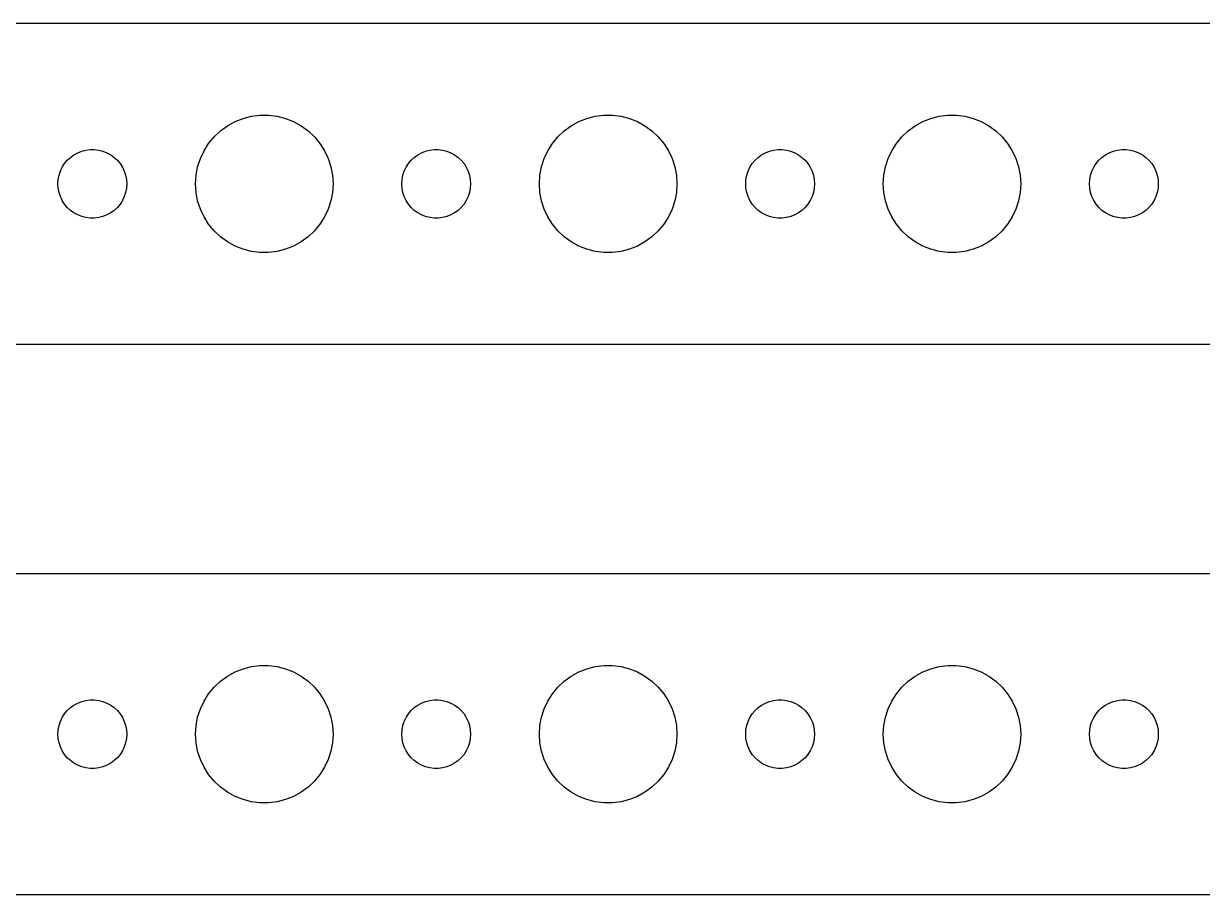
# Model space of a CAD drawing. Header units: metres. Extents: x -217 to 217, y 41 to 79.
# Drawn here: x 109.5 to 160.9, y 41 to 79 of the extents above; entities that cross this region are included whole.
import ezdxf

# ---------------------------------------------------------------- set-up
doc = ezdxf.new("R2010")
doc.units = ezdxf.units.M

msp = doc.modelspace()

# ---------------------------------------------------------------- linework, layer by layer
for p, q in [((212.314, 78.9901), (-212.314, 78.9901)), ((118.393, 74.533), (118.723, 74.7145)), ((118.723, 74.7145), (119.073, 74.8532)), ((119.073, 74.8532), (119.438, 74.9469)), ((119.438, 74.9469), (119.812, 74.9941)), ((119.812, 74.9941), (120.188, 74.9941)), ((120.188, 74.9941), (120.562, 74.9469)), ((120.562, 74.9469), (120.927, 74.8532)), ((120.927, 74.8532), (121.277, 74.7145)), ((121.277, 74.7145), (121.607, 74.533)), ((133.393, 74.533), (133.723, 74.7145)), ((133.723, 74.7145), (134.073, 74.8532)), ((134.073, 74.8532), (134.438, 74.9469)), ((134.438, 74.9469), (134.812, 74.9941)), ((134.812, 74.9941), (135.188, 74.9941)), ((135.188, 74.9941), (135.562, 74.9469)), ((135.562, 74.9469), (135.927, 74.8532)), ((135.927, 74.8532), (136.277, 74.7145)), ((136.277, 74.7145), (136.607, 74.533)), ((148.393, 74.533), (148.723, 74.7145)), ((148.723, 74.7145), (149.073, 74.8532)), ((149.073, 74.8532), (149.438, 74.9469)), ((149.438, 74.9469), (149.812, 74.9941)), ((149.812, 74.9941), (150.188, 74.9941)), ((150.188, 74.9941), (150.562, 74.9469)), ((150.562, 74.9469), (150.927, 74.8532)), ((150.927, 74.8532), (151.277, 74.7145)), ((151.277, 74.7145), (151.607, 74.533)), ((117.573, 73.7634), (117.813, 74.0536)), ((117.813, 74.0536), (118.088, 74.3115)), ((118.088, 74.3115), (118.393, 74.533)), ((121.607, 74.533), (121.912, 74.3115)), ((121.912, 74.3115), (122.187, 74.0536)), ((122.187, 74.0536), (122.427, 73.7634)), ((132.573, 73.7634), (132.813, 74.0536)), ((132.813, 74.0536), (133.088, 74.3115)), ((133.088, 74.3115), (133.393, 74.533)), ((136.607, 74.533), (136.912, 74.3115)), ((136.912, 74.3115), (137.187, 74.0536)), ((137.187, 74.0536), (137.427, 73.7634)), ((147.573, 73.7634), (147.813, 74.0536)), ((147.813, 74.0536), (148.088, 74.3115)), ((148.088, 74.3115), (148.393, 74.533)), ((151.607, 74.533), (151.912, 74.3115)), ((151.912, 74.3115), (152.187, 74.0536)), ((152.187, 74.0536), (152.427, 73.7634)), ((117.371, 73.4453), (117.573, 73.7634)), ((122.427, 73.7634), (122.629, 73.4453)), ((132.371, 73.4453), (132.573, 73.7634)), ((137.427, 73.7634), (137.629, 73.4453)), ((147.371, 73.4453), (147.573, 73.7634)), ((152.427, 73.7634), (152.629, 73.4453)), ((111.286, 72.8817), (111.407, 73.0268)), ((111.407, 73.0268), (111.544, 73.1558)), ((111.544, 73.1558), (111.696, 73.2665)), ((111.696, 73.2665), (111.861, 73.3572)), ((111.861, 73.3572), (112.036, 73.4266)), ((112.036, 73.4266), (112.219, 73.4734)), ((112.219, 73.4734), (112.406, 73.497)), ((112.406, 73.497), (112.594, 73.497)), ((112.594, 73.497), (112.781, 73.4734)), ((112.781, 73.4734), (112.964, 73.4266)), ((112.964, 73.4266), (113.139, 73.3572)), ((113.139, 73.3572), (113.304, 73.2665)), ((113.304, 73.2665), (113.456, 73.1558)), ((113.456, 73.1558), (113.593, 73.0268)), ((113.593, 73.0268), (113.714, 72.8817)), ((117.094, 72.7461), (117.211, 73.1044)), ((117.211, 73.1044), (117.371, 73.4453)), ((122.629, 73.4453), (122.789, 73.1044)), ((122.789, 73.1044), (122.906, 72.7461)), ((126.286, 72.8817), (126.407, 73.0268)), ((126.407, 73.0268), (126.544, 73.1558)), ((126.544, 73.1558), (126.696, 73.2665)), ((126.696, 73.2665), (126.861, 73.3572)), ((126.861, 73.3572), (127.036, 73.4266)), ((127.036, 73.4266), (127.219, 73.4734)), ((127.219, 73.4734), (127.406, 73.497)), ((127.406, 73.497), (127.594, 73.497)), ((127.594, 73.497), (127.781, 73.4734)), ((127.781, 73.4734), (127.964, 73.4266)), ((127.964, 73.4266), (128.139, 73.3572)), ((128.139, 73.3572), (128.304, 73.2665)), ((128.304, 73.2665), (128.456, 73.1558)), ((128.456, 73.1558), (128.593, 73.0268)), ((128.593, 73.0268), (128.714, 72.8817)), ((132.094, 72.7461), (132.211, 73.1044)), ((132.211, 73.1044), (132.371, 73.4453)), ((137.629, 73.4453), (137.789, 73.1044)), ((137.789, 73.1044), (137.906, 72.7461)), ((141.286, 72.8817), (141.407, 73.0268)), ((141.407, 73.0268), (141.544, 73.1558)), ((141.544, 73.1558), (141.696, 73.2665)), ((141.696, 73.2665), (141.861, 73.3572)), ((141.861, 73.3572), (142.036, 73.4266)), ((142.036, 73.4266), (142.219, 73.4734)), ((142.219, 73.4734), (142.406, 73.497)), ((142.406, 73.497), (142.594, 73.497)), ((142.594, 73.497), (142.781, 73.4734)), ((142.781, 73.4734), (142.964, 73.4266)), ((142.964, 73.4266), (143.139, 73.3572)), ((143.139, 73.3572), (143.304, 73.2665)), ((143.304, 73.2665), (143.456, 73.1558)), ((143.456, 73.1558), (143.593, 73.0268)), ((143.593, 73.0268), (143.714, 72.8817)), ((147.094, 72.7461), (147.211, 73.1044)), ((147.211, 73.1044), (147.371, 73.4453)), ((152.629, 73.4453), (152.789, 73.1044)), ((152.789, 73.1044), (152.906, 72.7461)), ((156.286, 72.8817), (156.407, 73.0268)), ((156.407, 73.0268), (156.544, 73.1558)), ((156.544, 73.1558), (156.696, 73.2665)), ((156.696, 73.2665), (156.861, 73.3572)), ((156.861, 73.3572), (157.036, 73.4266)), ((157.036, 73.4266), (157.219, 73.4734)), ((157.219, 73.4734), (157.406, 73.497)), ((157.406, 73.497), (157.594, 73.497)), ((157.594, 73.497), (157.781, 73.4734)), ((157.781, 73.4734), (157.964, 73.4266)), ((157.964, 73.4266), (158.139, 73.3572)), ((158.139, 73.3572), (158.304, 73.2665)), ((158.304, 73.2665), (158.456, 73.1558)), ((158.456, 73.1558), (158.593, 73.0268)), ((158.593, 73.0268), (158.714, 72.8817)), ((111.047, 72.373), (111.105, 72.5522)), ((111.105, 72.5522), (111.186, 72.7226)), ((111.186, 72.7226), (111.286, 72.8817)), ((113.714, 72.8817), (113.814, 72.7226)), ((113.814, 72.7226), (113.895, 72.5522)), ((113.895, 72.5522), (113.953, 72.373)), ((117.024, 72.376), (117.094, 72.7461)), ((122.906, 72.7461), (122.976, 72.376)), ((126.047, 72.373), (126.105, 72.5522)), ((126.105, 72.5522), (126.186, 72.7226)), ((126.186, 72.7226), (126.286, 72.8817)), ((128.714, 72.8817), (128.814, 72.7226)), ((128.814, 72.7226), (128.895, 72.5522)), ((128.895, 72.5522), (128.953, 72.373)), ((132.024, 72.376), (132.094, 72.7461)), ((137.906, 72.7461), (137.976, 72.376)), ((141.047, 72.373), (141.105, 72.5522)), ((141.105, 72.5522), (141.186, 72.7226)), ((141.186, 72.7226), (141.286, 72.8817)), ((143.714, 72.8817), (143.814, 72.7226)), ((143.814, 72.7226), (143.895, 72.5522)), ((143.895, 72.5522), (143.953, 72.373)), ((147.024, 72.376), (147.094, 72.7461)), ((152.906, 72.7461), (152.976, 72.376)), ((156.047, 72.373), (156.105, 72.5522)), ((156.105, 72.5522), (156.186, 72.7226)), ((156.186, 72.7226), (156.286, 72.8817)), ((158.714, 72.8817), (158.814, 72.7226)), ((158.814, 72.7226), (158.895, 72.5522)), ((158.895, 72.5522), (158.953, 72.373)), ((111, 72), (111.012, 72.188)), ((111.012, 71.812), (111, 72)), ((111.012, 72.188), (111.047, 72.373)), ((113.953, 72.373), (113.988, 72.188)), ((113.988, 72.188), (114, 72)), ((114, 72), (113.988, 71.812)), ((117, 72), (117.024, 72.376)), ((117.024, 71.624), (117, 72)), ((122.976, 72.376), (123, 72)), ((123, 72), (122.976, 71.624)), ((126, 72), (126.012, 72.188)), ((126.012, 71.812), (126, 72)), ((126.012, 72.188), (126.047, 72.373)), ((128.953, 72.373), (128.988, 72.188)), ((128.988, 72.188), (129, 72)), ((129, 72), (128.988, 71.812)), ((132, 72), (132.024, 72.376)), ((132.024, 71.624), (132, 72)), ((137.976, 72.376), (138, 72)), ((138, 72), (137.976, 71.624)), ((141, 72), (141.012, 72.188)), ((141.012, 71.812), (141, 72)), ((141.012, 72.188), (141.047, 72.373)), ((143.953, 72.373), (143.988, 72.188)), ((143.988, 72.188), (144, 72)), ((144, 72), (143.988, 71.812)), ((147, 72), (147.024, 72.376)), ((147.024, 71.624), (147, 72)), ((152.976, 72.376), (153, 72)), ((153, 72), (152.976, 71.624)), ((156, 72), (156.012, 72.188)), ((156.012, 71.812), (156, 72)), ((156.012, 72.188), (156.047, 72.373)), ((158.953, 72.373), (158.988, 72.188)), ((158.988, 72.188), (159, 72)), ((159, 72), (158.988, 71.812)), ((111.047, 71.627), (111.012, 71.812)), ((111.105, 71.4478), (111.047, 71.627)), ((113.953, 71.627), (113.895, 71.4478)), ((113.988, 71.812), (113.953, 71.627)), ((117.094, 71.2539), (117.024, 71.624)), ((122.976, 71.624), (122.906, 71.2539)), ((126.047, 71.627), (126.012, 71.812)), ((126.105, 71.4478), (126.047, 71.627)), ((128.953, 71.627), (128.895, 71.4478)), ((128.988, 71.812), (128.953, 71.627)), ((132.094, 71.2539), (132.024, 71.624)), ((137.976, 71.624), (137.906, 71.2539)), ((141.047, 71.627), (141.012, 71.812)), ((141.105, 71.4478), (141.047, 71.627)), ((143.953, 71.627), (143.895, 71.4478)), ((143.988, 71.812), (143.953, 71.627)), ((147.094, 71.2539), (147.024, 71.624)), ((152.976, 71.624), (152.906, 71.2539)), ((156.047, 71.627), (156.012, 71.812)), ((156.105, 71.4478), (156.047, 71.627)), ((158.953, 71.627), (158.895, 71.4478)), ((158.988, 71.812), (158.953, 71.627)), ((111.186, 71.2774), (111.105, 71.4478)), ((111.286, 71.1183), (111.186, 71.2774)), ((111.407, 70.9732), (111.286, 71.1183)), ((111.544, 70.8442), (111.407, 70.9732)), ((113.593, 70.9732), (113.456, 70.8442)), ((113.714, 71.1183), (113.593, 70.9732)), ((113.814, 71.2774), (113.714, 71.1183)), ((113.895, 71.4478), (113.814, 71.2774)), ((117.211, 70.8956), (117.094, 71.2539)), ((122.906, 71.2539), (122.789, 70.8956)), ((126.186, 71.2774), (126.105, 71.4478)), ((126.286, 71.1183), (126.186, 71.2774)), ((126.407, 70.9732), (126.286, 71.1183)), ((126.544, 70.8442), (126.407, 70.9732)), ((128.593, 70.9732), (128.456, 70.8442)), ((128.714, 71.1183), (128.593, 70.9732)), ((128.814, 71.2774), (128.714, 71.1183)), ((128.895, 71.4478), (128.814, 71.2774)), ((132.211, 70.8956), (132.094, 71.2539)), ((137.906, 71.2539), (137.789, 70.8956)), ((141.186, 71.2774), (141.105, 71.4478)), ((141.286, 71.1183), (141.186, 71.2774)), ((141.407, 70.9732), (141.286, 71.1183)), ((141.544, 70.8442), (141.407, 70.9732)), ((143.593, 70.9732), (143.456, 70.8442)), ((143.714, 71.1183), (143.593, 70.9732)), ((143.814, 71.2774), (143.714, 71.1183)), ((143.895, 71.4478), (143.814, 71.2774)), ((147.211, 70.8956), (147.094, 71.2539)), ((152.906, 71.2539), (152.789, 70.8956)), ((156.186, 71.2774), (156.105, 71.4478)), ((156.286, 71.1183), (156.186, 71.2774)), ((156.407, 70.9732), (156.286, 71.1183)), ((156.544, 70.8442), (156.407, 70.9732)), ((158.593, 70.9732), (158.456, 70.8442)), ((158.714, 71.1183), (158.593, 70.9732)), ((158.814, 71.2774), (158.714, 71.1183)), ((158.895, 71.4478), (158.814, 71.2774)), ((111.696, 70.7335), (111.544, 70.8442)), ((111.861, 70.6428), (111.696, 70.7335)), ((112.036, 70.5734), (111.861, 70.6428)), ((112.219, 70.5266), (112.036, 70.5734)), ((112.406, 70.503), (112.219, 70.5266)), ((112.594, 70.503), (112.406, 70.503)), ((112.781, 70.5266), (112.594, 70.503)), ((112.964, 70.5734), (112.781, 70.5266)), ((113.139, 70.6428), (112.964, 70.5734)), ((113.304, 70.7335), (113.139, 70.6428)), ((113.456, 70.8442), (113.304, 70.7335)), ((117.371, 70.5547), (117.211, 70.8956)), ((117.573, 70.2366), (117.371, 70.5547)), ((122.629, 70.5547), (122.427, 70.2366)), ((122.789, 70.8956), (122.629, 70.5547)), ((126.696, 70.7335), (126.544, 70.8442)), ((126.861, 70.6428), (126.696, 70.7335)), ((127.036, 70.5734), (126.861, 70.6428)), ((127.219, 70.5266), (127.036, 70.5734)), ((127.406, 70.503), (127.219, 70.5266)), ((127.594, 70.503), (127.406, 70.503)), ((127.781, 70.5266), (127.594, 70.503)), ((127.964, 70.5734), (127.781, 70.5266)), ((128.139, 70.6428), (127.964, 70.5734)), ((128.304, 70.7335), (128.139, 70.6428)), ((128.456, 70.8442), (128.304, 70.7335)), ((132.371, 70.5547), (132.211, 70.8956)), ((132.573, 70.2366), (132.371, 70.5547)), ((137.629, 70.5547), (137.427, 70.2366)), ((137.789, 70.8956), (137.629, 70.5547)), ((141.696, 70.7335), (141.544, 70.8442)), ((141.861, 70.6428), (141.696, 70.7335)), ((142.036, 70.5734), (141.861, 70.6428)), ((142.219, 70.5266), (142.036, 70.5734)), ((142.406, 70.503), (142.219, 70.5266)), ((142.594, 70.503), (142.406, 70.503)), ((142.781, 70.5266), (142.594, 70.503)), ((142.964, 70.5734), (142.781, 70.5266)), ((143.139, 70.6428), (142.964, 70.5734)), ((143.304, 70.7335), (143.139, 70.6428)), ((143.456, 70.8442), (143.304, 70.7335)), ((147.371, 70.5547), (147.211, 70.8956)), ((147.573, 70.2366), (147.371, 70.5547)), ((152.629, 70.5547), (152.427, 70.2366)), ((152.789, 70.8956), (152.629, 70.5547)), ((156.696, 70.7335), (156.544, 70.8442)), ((156.861, 70.6428), (156.696, 70.7335)), ((157.036, 70.5734), (156.861, 70.6428)), ((157.219, 70.5266), (157.036, 70.5734)), ((157.406, 70.503), (157.219, 70.5266)), ((157.594, 70.503), (157.406, 70.503)), ((157.781, 70.5266), (157.594, 70.503)), ((157.964, 70.5734), (157.781, 70.5266)), ((158.139, 70.6428), (157.964, 70.5734)), ((158.304, 70.7335), (158.139, 70.6428)), ((158.456, 70.8442), (158.304, 70.7335)), ((117.813, 69.9464), (117.573, 70.2366)), ((118.088, 69.6885), (117.813, 69.9464)), ((122.187, 69.9464), (121.912, 69.6885)), ((122.427, 70.2366), (122.187, 69.9464)), ((132.813, 69.9464), (132.573, 70.2366)), ((133.088, 69.6885), (132.813, 69.9464)), ((137.187, 69.9464), (136.912, 69.6885)), ((137.427, 70.2366), (137.187, 69.9464)), ((147.813, 69.9464), (147.573, 70.2366)), ((148.088, 69.6885), (147.813, 69.9464)), ((152.187, 69.9464), (151.912, 69.6885)), ((152.427, 70.2366), (152.187, 69.9464)), ((118.393, 69.467), (118.088, 69.6885)), ((118.723, 69.2855), (118.393, 69.467)), ((121.607, 69.467), (121.277, 69.2855)), ((121.912, 69.6885), (121.607, 69.467)), ((133.393, 69.467), (133.088, 69.6885)), ((133.723, 69.2855), (133.393, 69.467)), ((136.607, 69.467), (136.277, 69.2855)), ((136.912, 69.6885), (136.607, 69.467)), ((148.393, 69.467), (148.088, 69.6885)), ((148.723, 69.2855), (148.393, 69.467)), ((151.607, 69.467), (151.277, 69.2855)), ((151.912, 69.6885), (151.607, 69.467)), ((119.073, 69.1468), (118.723, 69.2855)), ((119.438, 69.0531), (119.073, 69.1468)), ((119.812, 69.0059), (119.438, 69.0531)), ((120.188, 69.0059), (119.812, 69.0059)), ((120.562, 69.0531), (120.188, 69.0059)), ((120.927, 69.1468), (120.562, 69.0531)), ((121.277, 69.2855), (120.927, 69.1468)), ((134.073, 69.1468), (133.723, 69.2855)), ((134.438, 69.0531), (134.073, 69.1468)), ((134.812, 69.0059), (134.438, 69.0531)), ((135.188, 69.0059), (134.812, 69.0059)), ((135.562, 69.0531), (135.188, 69.0059)), ((135.927, 69.1468), (135.562, 69.0531)), ((136.277, 69.2855), (135.927, 69.1468)), ((149.073, 69.1468), (148.723, 69.2855)), ((149.438, 69.0531), (149.073, 69.1468)), ((149.812, 69.0059), (149.438, 69.0531)), ((150.188, 69.0059), (149.812, 69.0059)), ((150.562, 69.0531), (150.188, 69.0059)), ((150.927, 69.1468), (150.562, 69.0531)), ((151.277, 69.2855), (150.927, 69.1468)), ((-212.314, 65.0099), (212.314, 65.0099)), ((212.314, 54.9901), (-212.314, 54.9901)), ((119.073, 50.8532), (119.438, 50.9469)), ((119.438, 50.9469), (119.812, 50.9941)), ((119.812, 50.9941), (120.188, 50.9941)), ((120.188, 50.9941), (120.562, 50.9469)), ((120.562, 50.9469), (120.927, 50.8532)), ((134.073, 50.8532), (134.438, 50.9469)), ((134.438, 50.9469), (134.812, 50.9941)), ((134.812, 50.9941), (135.188, 50.9941)), ((135.188, 50.9941), (135.562, 50.9469)), ((135.562, 50.9469), (135.927, 50.8532)), ((149.073, 50.8532), (149.438, 50.9469)), ((149.438, 50.9469), (149.812, 50.9941)), ((149.812, 50.9941), (150.188, 50.9941)), ((150.188, 50.9941), (150.562, 50.9469)), ((150.562, 50.9469), (150.927, 50.8532)), ((118.088, 50.3115), (118.393, 50.533)), ((118.393, 50.533), (118.723, 50.7145)), ((118.723, 50.7145), (119.073, 50.8532)), ((120.927, 50.8532), (121.277, 50.7145)), ((121.277, 50.7145), (121.607, 50.533)), ((121.607, 50.533), (121.912, 50.3115)), ((133.088, 50.3115), (133.393, 50.533)), ((133.393, 50.533), (133.723, 50.7145)), ((133.723, 50.7145), (134.073, 50.8532)), ((135.927, 50.8532), (136.277, 50.7145)), ((136.277, 50.7145), (136.607, 50.533)), ((136.607, 50.533), (136.912, 50.3115)), ((148.088, 50.3115), (148.393, 50.533)), ((148.393, 50.533), (148.723, 50.7145)), ((148.723, 50.7145), (149.073, 50.8532)), ((150.927, 50.8532), (151.277, 50.7145)), ((151.277, 50.7145), (151.607, 50.533)), ((151.607, 50.533), (151.912, 50.3115)), ((117.573, 49.7634), (117.813, 50.0536)), ((117.813, 50.0536), (118.088, 50.3115)), ((121.912, 50.3115), (122.187, 50.0536)), ((122.187, 50.0536), (122.427, 49.7634)), ((132.573, 49.7634), (132.813, 50.0536)), ((132.813, 50.0536), (133.088, 50.3115)), ((136.912, 50.3115), (137.187, 50.0536)), ((137.187, 50.0536), (137.427, 49.7634)), ((147.573, 49.7634), (147.813, 50.0536)), ((147.813, 50.0536), (148.088, 50.3115)), ((151.912, 50.3115), (152.187, 50.0536)), ((152.187, 50.0536), (152.427, 49.7634)), ((111.861, 49.3572), (112.036, 49.4266)), ((112.036, 49.4266), (112.219, 49.4734)), ((112.219, 49.4734), (112.406, 49.497)), ((112.406, 49.497), (112.594, 49.497)), ((112.594, 49.497), (112.781, 49.4734)), ((112.781, 49.4734), (112.964, 49.4266)), ((112.964, 49.4266), (113.139, 49.3572)), ((117.211, 49.1044), (117.371, 49.4453)), ((117.371, 49.4453), (117.573, 49.7634)), ((122.427, 49.7634), (122.629, 49.4453)), ((122.629, 49.4453), (122.789, 49.1044)), ((126.861, 49.3572), (127.036, 49.4266)), ((127.036, 49.4266), (127.219, 49.4734)), ((127.219, 49.4734), (127.406, 49.497)), ((127.406, 49.497), (127.594, 49.497)), ((127.594, 49.497), (127.781, 49.4734)), ((127.781, 49.4734), (127.964, 49.4266)), ((127.964, 49.4266), (128.139, 49.3572)), ((132.211, 49.1044), (132.371, 49.4453)), ((132.371, 49.4453), (132.573, 49.7634)), ((137.427, 49.7634), (137.629, 49.4453)), ((137.629, 49.4453), (137.789, 49.1044)), ((141.861, 49.3572), (142.036, 49.4266)), ((142.036, 49.4266), (142.219, 49.4734)), ((142.219, 49.4734), (142.406, 49.497)), ((142.406, 49.497), (142.594, 49.497)), ((142.594, 49.497), (142.781, 49.4734)), ((142.781, 49.4734), (142.964, 49.4266)), ((142.964, 49.4266), (143.139, 49.3572)), ((147.211, 49.1044), (147.371, 49.4453)), ((147.371, 49.4453), (147.573, 49.7634)), ((152.427, 49.7634), (152.629, 49.4453)), ((152.629, 49.4453), (152.789, 49.1044)), ((156.861, 49.3572), (157.036, 49.4266)), ((157.036, 49.4266), (157.219, 49.4734)), ((157.219, 49.4734), (157.406, 49.497)), ((157.406, 49.497), (157.594, 49.497)), ((157.594, 49.497), (157.781, 49.4734)), ((157.781, 49.4734), (157.964, 49.4266)), ((157.964, 49.4266), (158.139, 49.3572)), ((111.186, 48.7226), (111.286, 48.8817)), ((111.286, 48.8817), (111.407, 49.0268)), ((111.407, 49.0268), (111.544, 49.1558)), ((111.544, 49.1558), (111.696, 49.2665)), ((111.696, 49.2665), (111.861, 49.3572)), ((113.139, 49.3572), (113.304, 49.2665)), ((113.304, 49.2665), (113.456, 49.1558)), ((113.456, 49.1558), (113.593, 49.0268)), ((113.593, 49.0268), (113.714, 48.8817)), ((113.714, 48.8817), (113.814, 48.7226)), ((117.094, 48.7461), (117.211, 49.1044)), ((122.789, 49.1044), (122.906, 48.7461)), ((126.186, 48.7226), (126.286, 48.8817)), ((126.286, 48.8817), (126.407, 49.0268)), ((126.407, 49.0268), (126.544, 49.1558)), ((126.544, 49.1558), (126.696, 49.2665)), ((126.696, 49.2665), (126.861, 49.3572)), ((128.139, 49.3572), (128.304, 49.2665)), ((128.304, 49.2665), (128.456, 49.1558)), ((128.456, 49.1558), (128.593, 49.0268)), ((128.593, 49.0268), (128.714, 48.8817)), ((128.714, 48.8817), (128.814, 48.7226)), ((132.094, 48.7461), (132.211, 49.1044)), ((137.789, 49.1044), (137.906, 48.7461)), ((141.186, 48.7226), (141.286, 48.8817)), ((141.286, 48.8817), (141.407, 49.0268)), ((141.407, 49.0268), (141.544, 49.1558)), ((141.544, 49.1558), (141.696, 49.2665)), ((141.696, 49.2665), (141.861, 49.3572)), ((143.139, 49.3572), (143.304, 49.2665)), ((143.304, 49.2665), (143.456, 49.1558)), ((143.456, 49.1558), (143.593, 49.0268)), ((143.593, 49.0268), (143.714, 48.8817)), ((143.714, 48.8817), (143.814, 48.7226)), ((147.094, 48.7461), (147.211, 49.1044)), ((152.789, 49.1044), (152.906, 48.7461)), ((156.186, 48.7226), (156.286, 48.8817)), ((156.286, 48.8817), (156.407, 49.0268)), ((156.407, 49.0268), (156.544, 49.1558)), ((156.544, 49.1558), (156.696, 49.2665)), ((156.696, 49.2665), (156.861, 49.3572)), ((158.139, 49.3572), (158.304, 49.2665)), ((158.304, 49.2665), (158.456, 49.1558)), ((158.456, 49.1558), (158.593, 49.0268)), ((158.593, 49.0268), (158.714, 48.8817)), ((158.714, 48.8817), (158.814, 48.7226)), ((111.012, 48.188), (111.047, 48.373)), ((111.047, 48.373), (111.105, 48.5522)), ((111.105, 48.5522), (111.186, 48.7226)), ((113.814, 48.7226), (113.895, 48.5522)), ((113.895, 48.5522), (113.953, 48.373)), ((113.953, 48.373), (113.988, 48.188)), ((117, 48), (117.024, 48.376)), ((117.024, 48.376), (117.094, 48.7461)), ((122.906, 48.7461), (122.976, 48.376)), ((122.976, 48.376), (123, 48)), ((126.012, 48.188), (126.047, 48.373)), ((126.047, 48.373), (126.105, 48.5522)), ((126.105, 48.5522), (126.186, 48.7226)), ((128.814, 48.7226), (128.895, 48.5522)), ((128.895, 48.5522), (128.953, 48.373)), ((128.953, 48.373), (128.988, 48.188)), ((132, 48), (132.024, 48.376)), ((132.024, 48.376), (132.094, 48.7461)), ((137.906, 48.7461), (137.976, 48.376)), ((137.976, 48.376), (138, 48)), ((141.012, 48.188), (141.047, 48.373)), ((141.047, 48.373), (141.105, 48.5522)), ((141.105, 48.5522), (141.186, 48.7226)), ((143.814, 48.7226), (143.895, 48.5522)), ((143.895, 48.5522), (143.953, 48.373)), ((143.953, 48.373), (143.988, 48.188)), ((147, 48), (147.024, 48.376)), ((147.024, 48.376), (147.094, 48.7461)), ((152.906, 48.7461), (152.976, 48.376)), ((152.976, 48.376), (153, 48)), ((156.012, 48.188), (156.047, 48.373)), ((156.047, 48.373), (156.105, 48.5522)), ((156.105, 48.5522), (156.186, 48.7226)), ((158.814, 48.7226), (158.895, 48.5522)), ((158.895, 48.5522), (158.953, 48.373)), ((158.953, 48.373), (158.988, 48.188)), ((111, 48), (111.012, 48.188)), ((111.012, 47.812), (111, 48)), ((113.988, 48.188), (114, 48)), ((114, 48), (113.988, 47.812)), ((117.024, 47.624), (117, 48)), ((123, 48), (122.976, 47.624)), ((126, 48), (126.012, 48.188)), ((126.012, 47.812), (126, 48)), ((128.988, 48.188), (129, 48)), ((129, 48), (128.988, 47.812)), ((132.024, 47.624), (132, 48)), ((138, 48), (137.976, 47.624)), ((141, 48), (141.012, 48.188)), ((141.012, 47.812), (141, 48)), ((143.988, 48.188), (144, 48)), ((144, 48), (143.988, 47.812)), ((147.024, 47.624), (147, 48)), ((153, 48), (152.976, 47.624)), ((156, 48), (156.012, 48.188)), ((156.012, 47.812), (156, 48)), ((158.988, 48.188), (159, 48)), ((159, 48), (158.988, 47.812)), ((111.047, 47.627), (111.012, 47.812)), ((111.105, 47.4478), (111.047, 47.627)), ((111.186, 47.2774), (111.105, 47.4478)), ((113.895, 47.4478), (113.814, 47.2774)), ((113.953, 47.627), (113.895, 47.4478)), ((113.988, 47.812), (113.953, 47.627)), ((117.094, 47.2539), (117.024, 47.624)), ((122.976, 47.624), (122.906, 47.2539)), ((126.047, 47.627), (126.012, 47.812)), ((126.105, 47.4478), (126.047, 47.627)), ((126.186, 47.2774), (126.105, 47.4478)), ((128.895, 47.4478), (128.814, 47.2774)), ((128.953, 47.627), (128.895, 47.4478)), ((128.988, 47.812), (128.953, 47.627)), ((132.094, 47.2539), (132.024, 47.624)), ((137.976, 47.624), (137.906, 47.2539)), ((141.047, 47.627), (141.012, 47.812)), ((141.105, 47.4478), (141.047, 47.627)), ((141.186, 47.2774), (141.105, 47.4478)), ((143.895, 47.4478), (143.814, 47.2774)), ((143.953, 47.627), (143.895, 47.4478)), ((143.988, 47.812), (143.953, 47.627)), ((147.094, 47.2539), (147.024, 47.624)), ((152.976, 47.624), (152.906, 47.2539)), ((156.047, 47.627), (156.012, 47.812)), ((156.105, 47.4478), (156.047, 47.627)), ((156.186, 47.2774), (156.105, 47.4478)), ((158.895, 47.4478), (158.814, 47.2774)), ((158.953, 47.627), (158.895, 47.4478)), ((158.988, 47.812), (158.953, 47.627)), ((111.286, 47.1183), (111.186, 47.2774)), ((111.407, 46.9732), (111.286, 47.1183)), ((111.544, 46.8442), (111.407, 46.9732)), ((111.696, 46.7335), (111.544, 46.8442)), ((113.456, 46.8442), (113.304, 46.7335)), ((113.593, 46.9732), (113.456, 46.8442)), ((113.714, 47.1183), (113.593, 46.9732)), ((113.814, 47.2774), (113.714, 47.1183)), ((117.211, 46.8956), (117.094, 47.2539)), ((117.371, 46.5547), (117.211, 46.8956)), ((122.789, 46.8956), (122.629, 46.5547)), ((122.906, 47.2539), (122.789, 46.8956)), ((126.286, 47.1183), (126.186, 47.2774)), ((126.407, 46.9732), (126.286, 47.1183)), ((126.544, 46.8442), (126.407, 46.9732)), ((126.696, 46.7335), (126.544, 46.8442)), ((128.456, 46.8442), (128.304, 46.7335)), ((128.593, 46.9732), (128.456, 46.8442)), ((128.714, 47.1183), (128.593, 46.9732)), ((128.814, 47.2774), (128.714, 47.1183)), ((132.211, 46.8956), (132.094, 47.2539)), ((132.371, 46.5547), (132.211, 46.8956)), ((137.789, 46.8956), (137.629, 46.5547)), ((137.906, 47.2539), (137.789, 46.8956)), ((141.286, 47.1183), (141.186, 47.2774)), ((141.407, 46.9732), (141.286, 47.1183)), ((141.544, 46.8442), (141.407, 46.9732)), ((141.696, 46.7335), (141.544, 46.8442)), ((143.456, 46.8442), (143.304, 46.7335)), ((143.593, 46.9732), (143.456, 46.8442)), ((143.714, 47.1183), (143.593, 46.9732)), ((143.814, 47.2774), (143.714, 47.1183)), ((147.211, 46.8956), (147.094, 47.2539)), ((147.371, 46.5547), (147.211, 46.8956)), ((152.789, 46.8956), (152.629, 46.5547)), ((152.906, 47.2539), (152.789, 46.8956)), ((156.286, 47.1183), (156.186, 47.2774)), ((156.407, 46.9732), (156.286, 47.1183)), ((156.544, 46.8442), (156.407, 46.9732)), ((156.696, 46.7335), (156.544, 46.8442)), ((158.456, 46.8442), (158.304, 46.7335)), ((158.593, 46.9732), (158.456, 46.8442)), ((158.714, 47.1183), (158.593, 46.9732)), ((158.814, 47.2774), (158.714, 47.1183)), ((111.861, 46.6428), (111.696, 46.7335)), ((112.036, 46.5734), (111.861, 46.6428)), ((112.219, 46.5266), (112.036, 46.5734)), ((112.406, 46.503), (112.219, 46.5266)), ((112.594, 46.503), (112.406, 46.503)), ((112.781, 46.5266), (112.594, 46.503)), ((112.964, 46.5734), (112.781, 46.5266)), ((113.139, 46.6428), (112.964, 46.5734)), ((113.304, 46.7335), (113.139, 46.6428)), ((117.573, 46.2366), (117.371, 46.5547)), ((122.629, 46.5547), (122.427, 46.2366)), ((126.861, 46.6428), (126.696, 46.7335)), ((127.036, 46.5734), (126.861, 46.6428)), ((127.219, 46.5266), (127.036, 46.5734)), ((127.406, 46.503), (127.219, 46.5266)), ((127.594, 46.503), (127.406, 46.503)), ((127.781, 46.5266), (127.594, 46.503)), ((127.964, 46.5734), (127.781, 46.5266)), ((128.139, 46.6428), (127.964, 46.5734)), ((128.304, 46.7335), (128.139, 46.6428)), ((132.573, 46.2366), (132.371, 46.5547)), ((137.629, 46.5547), (137.427, 46.2366)), ((141.861, 46.6428), (141.696, 46.7335)), ((142.036, 46.5734), (141.861, 46.6428)), ((142.219, 46.5266), (142.036, 46.5734)), ((142.406, 46.503), (142.219, 46.5266)), ((142.594, 46.503), (142.406, 46.503)), ((142.781, 46.5266), (142.594, 46.503)), ((142.964, 46.5734), (142.781, 46.5266)), ((143.139, 46.6428), (142.964, 46.5734)), ((143.304, 46.7335), (143.139, 46.6428)), ((147.573, 46.2366), (147.371, 46.5547)), ((152.629, 46.5547), (152.427, 46.2366)), ((156.861, 46.6428), (156.696, 46.7335)), ((157.036, 46.5734), (156.861, 46.6428)), ((157.219, 46.5266), (157.036, 46.5734)), ((157.406, 46.503), (157.219, 46.5266)), ((157.594, 46.503), (157.406, 46.503)), ((157.781, 46.5266), (157.594, 46.503)), ((157.964, 46.5734), (157.781, 46.5266)), ((158.139, 46.6428), (157.964, 46.5734)), ((158.304, 46.7335), (158.139, 46.6428)), ((117.813, 45.9464), (117.573, 46.2366)), ((118.088, 45.6885), (117.813, 45.9464)), ((122.187, 45.9464), (121.912, 45.6885)), ((122.427, 46.2366), (122.187, 45.9464)), ((132.813, 45.9464), (132.573, 46.2366)), ((133.088, 45.6885), (132.813, 45.9464)), ((137.187, 45.9464), (136.912, 45.6885)), ((137.427, 46.2366), (137.187, 45.9464)), ((147.813, 45.9464), (147.573, 46.2366)), ((148.088, 45.6885), (147.813, 45.9464)), ((152.187, 45.9464), (151.912, 45.6885)), ((152.427, 46.2366), (152.187, 45.9464)), ((118.393, 45.467), (118.088, 45.6885)), ((118.723, 45.2855), (118.393, 45.467)), ((119.073, 45.1468), (118.723, 45.2855)), ((121.277, 45.2855), (120.927, 45.1468)), ((121.607, 45.467), (121.277, 45.2855)), ((121.912, 45.6885), (121.607, 45.467)), ((133.393, 45.467), (133.088, 45.6885)), ((133.723, 45.2855), (133.393, 45.467)), ((134.073, 45.1468), (133.723, 45.2855)), ((136.277, 45.2855), (135.927, 45.1468)), ((136.607, 45.467), (136.277, 45.2855)), ((136.912, 45.6885), (136.607, 45.467)), ((148.393, 45.467), (148.088, 45.6885)), ((148.723, 45.2855), (148.393, 45.467)), ((149.073, 45.1468), (148.723, 45.2855)), ((151.277, 45.2855), (150.927, 45.1468)), ((151.607, 45.467), (151.277, 45.2855)), ((151.912, 45.6885), (151.607, 45.467)), ((119.438, 45.0531), (119.073, 45.1468)), ((119.812, 45.0059), (119.438, 45.0531)), ((120.188, 45.0059), (119.812, 45.0059)), ((120.562, 45.0531), (120.188, 45.0059)), ((120.927, 45.1468), (120.562, 45.0531)), ((134.438, 45.0531), (134.073, 45.1468)), ((134.812, 45.0059), (134.438, 45.0531)), ((135.188, 45.0059), (134.812, 45.0059)), ((135.562, 45.0531), (135.188, 45.0059)), ((135.927, 45.1468), (135.562, 45.0531)), ((149.438, 45.0531), (149.073, 45.1468)), ((149.812, 45.0059), (149.438, 45.0531)), ((150.188, 45.0059), (149.812, 45.0059)), ((150.562, 45.0531), (150.188, 45.0059)), ((150.927, 45.1468), (150.562, 45.0531)), ((-212.314, 41.0099), (212.314, 41.0099))]:
    msp.add_line(p, q)

doc.saveas('drawing.dxf')
